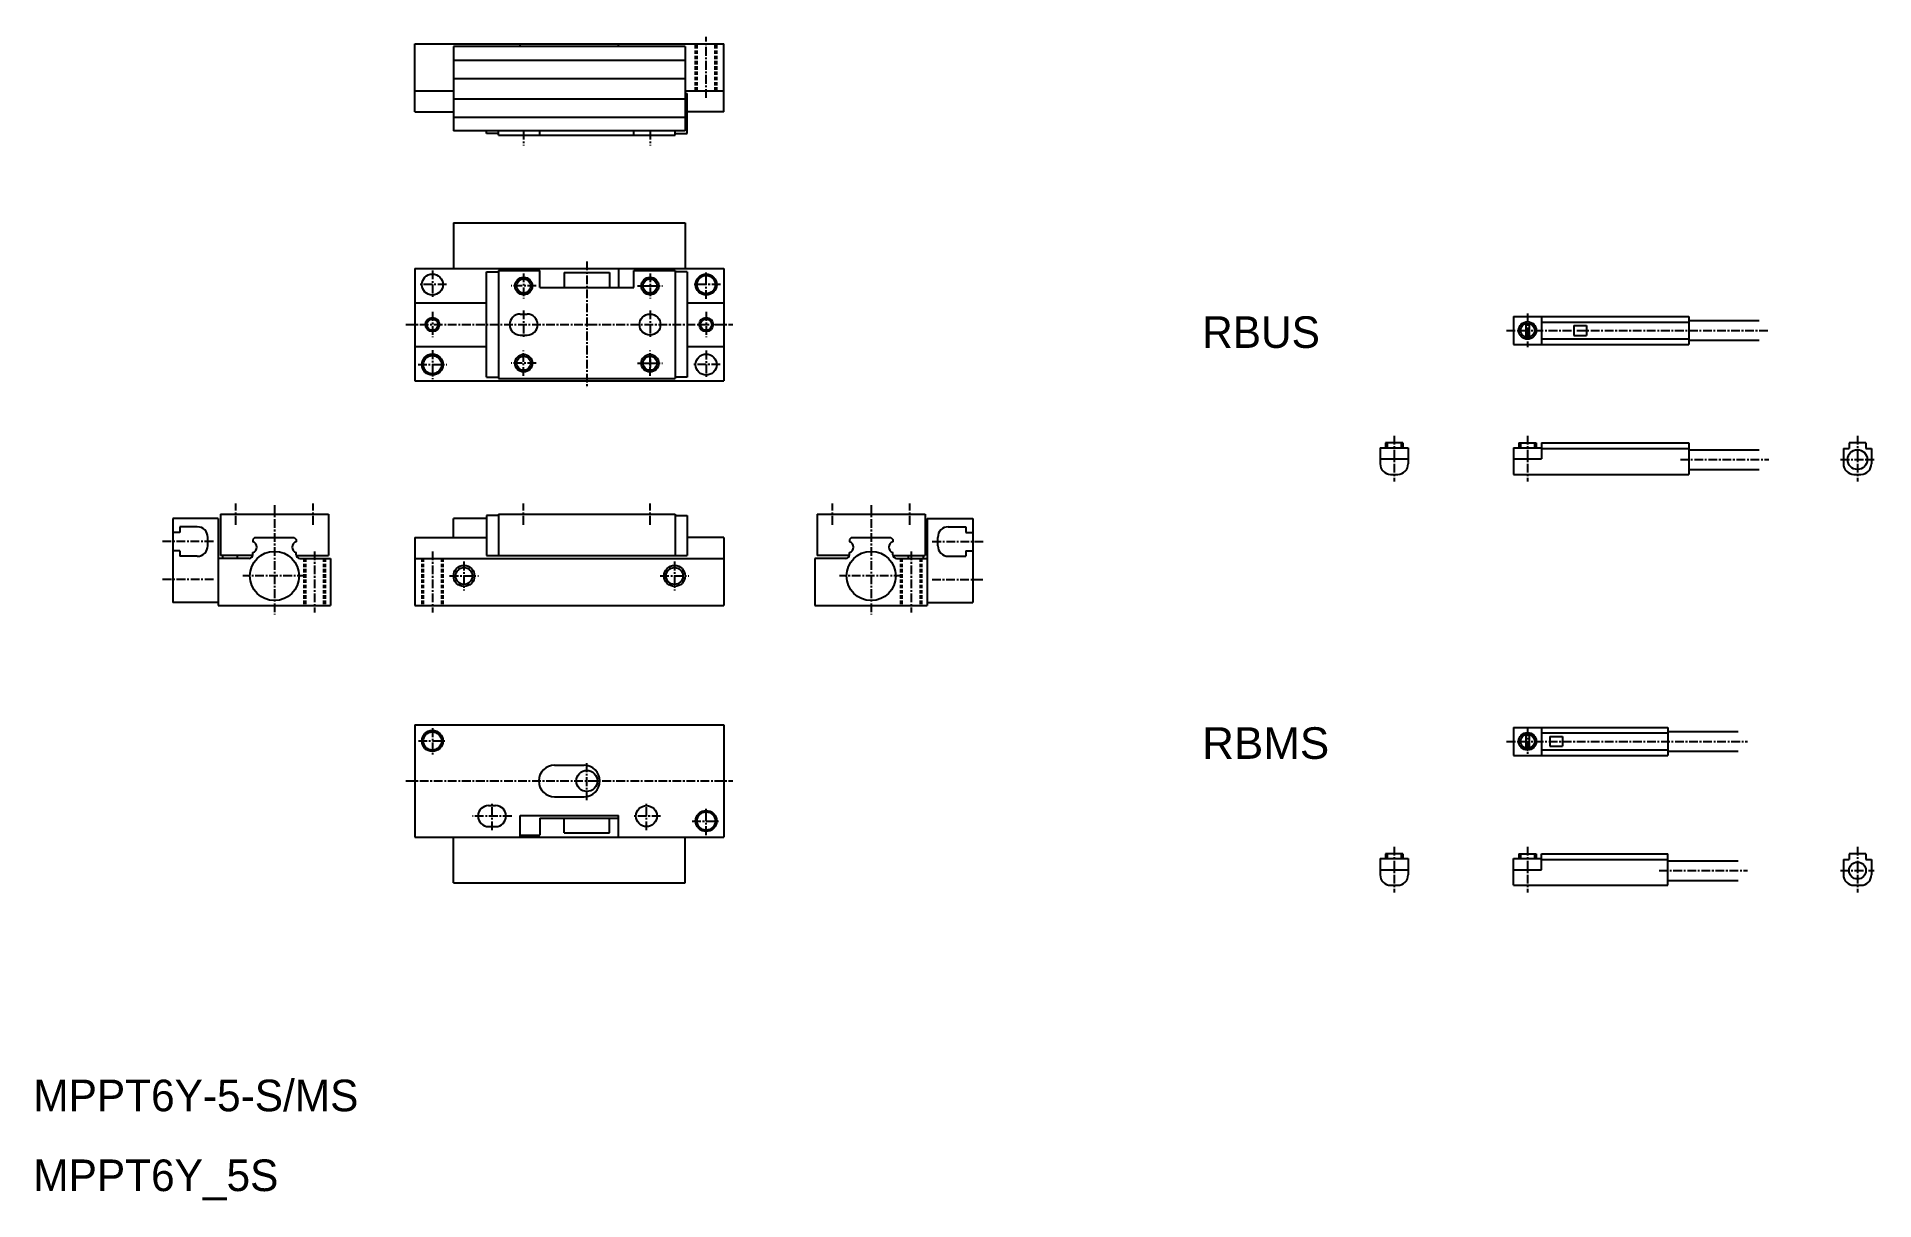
# Model space of a CAD drawing. Extents: x 40 to 302, y 140 to 306.
import ezdxf

# ---------------------------------------------------------------- set-up
doc = ezdxf.new("R2010")
doc.units = 0
doc.linetypes.add('CENTER', pattern=[2, 1.25, -0.25, 0.25, -0.25])
doc.linetypes.add('DASHED', pattern=[0.75, 0.5, -0.25])
doc.layers.get('0').update_dxf_attribs({"linetype": 'CONTINUOUS'})
doc.layers.add('CENTER', color=1, linetype='CENTER')

msp = doc.modelspace()

# ---------------------------------------------------------------- linework, layer by layer
at = {"color": 7, "linetype": 'CONTINUOUS'}
for p, q in [((93.75, 304.92), (137.75, 304.92)), ((93.75, 295.22), (93.75, 304.92)), ((99.25, 304.52), (99.25, 292.52)), ((132.25, 304.52), (99.25, 304.52)), ((108.75, 304.52), (108.75, 304.92)), ((122.75, 304.52), (122.75, 304.92)), ((132.25, 304.52), (132.25, 292.52)), ((137.75, 295.22), (137.75, 304.92)), ((132.25, 302.52), (99.25, 302.52)), ((132.25, 299.92), (99.25, 299.92)), ((93.75, 298.22), (99.25, 298.22)), ((132.25, 297.02), (99.25, 297.02)), ((132.25, 298.22), (137.75, 298.22)), ((132.25, 297.82), (132.55, 297.82)), ((132.55, 292.12), (132.55, 297.82)), ((93.75, 295.22), (99.25, 295.22)), ((132.25, 294.42), (99.25, 294.42)), ((137.75, 295.22), (132.55, 295.22)), ((132.25, 292.52), (99.25, 292.52)), ((103.95, 292.12), (103.95, 292.52)), ((105.65, 292.12), (103.95, 292.12)), ((105.65, 291.92), (105.65, 292.52)), ((105.65, 291.92), (130.85, 291.92)), ((111.55, 291.92), (111.55, 292.52)), ((124.95, 291.92), (124.95, 292.52)), ((130.85, 291.92), (130.85, 292.52)), ((130.85, 292.12), (132.55, 292.12)), ((99.25, 279.42), (132.25, 279.42)), ((99.25, 279.42), (99.25, 272.92)), ((132.25, 279.42), (132.25, 272.92)), ((93.75, 272.92), (93.75, 256.92)), ((93.75, 272.92), (137.75, 272.92)), ((103.95, 257.42), (103.95, 272.42)), ((103.95, 272.42), (105.65, 272.42)), ((105.65, 272.62), (105.65, 257.22)), ((105.65, 272.62), (111.55, 272.62)), ((108.75, 272.92), (108.75, 272.62)), ((111.55, 270.22), (111.55, 272.62)), ((115, 272.32), (121.5, 272.32)), ((115, 272.32), (115, 270.22)), ((121.5, 272.32), (121.5, 270.22)), ((122.75, 272.92), (122.75, 270.22)), ((124.95, 272.62), (130.85, 272.62)), ((124.95, 270.22), (124.95, 272.62)), ((130.85, 272.62), (130.85, 257.22)), ((132.55, 272.42), (130.85, 272.42)), ((132.55, 272.42), (132.55, 257.42)), ((137.75, 272.92), (137.75, 256.92)), ((111.55, 270.22), (124.95, 270.22)), ((93.75, 268.02), (103.95, 268.02)), ((132.55, 268.02), (137.75, 268.02)), ((108.75, 266.42), (109.75, 266.42)), ((250.27, 266.09), (275.27, 266.09)), ((250.27, 266.09), (250.27, 262.09)), ((252.02, 265.32), (252.02, 262.87)), ((252.52, 265.32), (252.52, 262.87)), ((254.27, 266.09), (254.27, 262.09)), ((254.27, 265.29), (275.27, 265.29)), ((258.87, 264.79), (260.67, 264.79)), ((258.87, 264.79), (258.87, 263.39)), ((260.67, 264.79), (260.67, 263.39)), ((275.27, 266.09), (275.27, 262.09)), ((275.27, 265.49), (285.27, 265.49)), ((93.75, 261.82), (103.95, 261.82)), ((108.75, 263.42), (109.75, 263.42)), ((132.55, 261.82), (137.75, 261.82)), ((250.27, 262.09), (275.27, 262.09)), ((254.27, 262.89), (275.27, 262.89)), ((258.87, 263.39), (260.67, 263.39)), ((275.27, 262.69), (285.27, 262.69)), ((93.75, 256.92), (137.75, 256.92)), ((103.95, 257.42), (105.65, 257.42)), ((105.65, 257.22), (130.85, 257.22)), ((132.55, 257.42), (130.85, 257.42)), ((231.27, 247.39), (235.27, 247.39)), ((231.27, 247.39), (231.27, 245.09)), ((234.52, 248.09), (232.02, 248.09)), ((232.02, 248.09), (232.02, 247.39)), ((232.26, 248.09), (232.26, 247.39)), ((234.27, 248.09), (234.27, 247.39)), ((234.52, 248.09), (234.52, 247.39)), ((235.27, 247.39), (235.27, 245.09)), ((250.27, 247.39), (250.27, 243.59)), ((250.27, 247.39), (254.27, 247.39)), ((251.02, 248.09), (253.52, 248.09)), ((251.02, 248.09), (251.02, 247.39)), ((251.26, 248.09), (251.26, 247.39)), ((253.27, 248.09), (253.27, 247.39)), ((253.52, 248.09), (253.52, 247.39)), ((254.27, 248.09), (275.27, 248.09)), ((254.27, 248.09), (254.27, 245.79)), ((254.27, 247.29), (275.27, 247.29)), ((275.27, 248.09), (275.27, 243.59)), ((275.27, 247.09), (285.27, 247.09)), ((297.27, 247.29), (298.07, 247.29)), ((297.27, 247.29), (297.27, 245.09)), ((300.47, 248.09), (298.07, 248.09)), ((298.07, 248.09), (298.07, 247.29)), ((300.47, 248.09), (300.47, 247.29)), ((300.47, 247.29), (301.27, 247.29)), ((301.27, 247.29), (301.27, 245.09)), ((231.27, 245.79), (235.27, 245.79)), ((232.77, 243.59), (233.77, 243.59)), ((250.27, 245.79), (254.27, 245.79)), ((250.27, 243.59), (275.27, 243.59)), ((275.27, 244.29), (285.27, 244.29)), ((298.77, 243.59), (299.77, 243.59)), ((65.75, 237.32), (59.25, 237.32)), ((59.25, 237.32), (59.25, 225.32)), ((62.75, 236.12), (60.25, 236.12)), ((60.25, 236.12), (60.25, 235.32)), ((65.75, 237.32), (65.75, 224.92)), ((66.05, 237.92), (81.45, 237.92)), ((66.05, 237.92), (66.05, 232.02)), ((81.45, 237.92), (81.45, 232.02)), ((103.95, 237.32), (99.25, 237.32)), ((99.25, 234.62), (99.25, 237.32)), ((105.65, 237.72), (103.95, 237.72)), ((103.95, 237.72), (103.95, 232.02)), ((105.65, 237.92), (130.85, 237.92)), ((105.65, 237.92), (105.65, 232.02)), ((130.85, 237.92), (130.85, 232.02)), ((130.85, 237.72), (132.55, 237.72)), ((132.55, 237.72), (132.55, 232.02)), ((151.05, 237.92), (166.45, 237.92)), ((151.05, 237.92), (151.05, 232.02)), ((166.45, 237.92), (166.45, 232.02)), ((166.75, 237.32), (166.75, 224.92)), ((166.75, 237.32), (173.25, 237.32)), ((169.75, 236.12), (172.25, 236.12)), ((172.25, 236.12), (172.25, 235.32)), ((173.25, 237.32), (173.25, 225.32)), ((60.25, 235.32), (59.25, 235.32)), ((64.25, 233.42), (64.25, 234.62)), ((70.95, 234.62), (70.65, 234.32)), ((70.65, 234.32), (70.65, 233.98)), ((70.95, 234.62), (76.55, 234.62)), ((76.55, 234.62), (76.85, 234.32)), ((76.85, 234.32), (76.85, 233.98)), ((93.75, 234.62), (103.95, 234.62)), ((93.75, 234.62), (93.75, 224.92)), ((137.75, 234.62), (132.55, 234.62)), ((137.75, 234.62), (137.75, 224.92)), ((155.95, 234.62), (155.65, 234.32)), ((155.65, 234.32), (155.65, 233.98)), ((155.95, 234.62), (161.55, 234.62)), ((161.55, 234.62), (161.85, 234.32)), ((161.85, 234.32), (161.85, 233.98)), ((168.25, 233.42), (168.25, 234.62)), ((172.25, 235.32), (173.25, 235.32)), ((60.25, 232.72), (59.25, 232.72)), ((60.25, 232.72), (60.25, 231.92)), ((62.75, 231.92), (60.25, 231.92)), ((70.15, 231.62), (65.75, 231.62)), ((70.64, 232.02), (66.05, 232.02)), ((66.35, 232.02), (66.35, 231.62)), ((68.45, 232.02), (68.45, 231.62)), ((70.65, 232.12), (70.65, 232.45)), ((76.85, 232.12), (76.85, 232.45)), ((76.86, 232.02), (81.45, 232.02)), ((77.35, 231.62), (81.75, 231.62)), ((81.75, 231.62), (81.75, 224.92)), ((93.75, 231.62), (137.75, 231.62)), ((103.95, 232.02), (132.55, 232.02)), ((150.75, 231.62), (150.75, 224.92)), ((155.15, 231.62), (150.75, 231.62)), ((155.64, 232.02), (151.05, 232.02)), ((155.65, 232.12), (155.65, 232.45)), ((161.85, 232.12), (161.85, 232.45)), ((161.86, 232.02), (166.45, 232.02)), ((162.35, 231.62), (166.75, 231.62)), ((164.05, 232.02), (164.05, 231.62)), ((166.15, 232.02), (166.15, 231.62)), ((169.75, 231.92), (172.25, 231.92)), ((172.25, 232.72), (173.25, 232.72)), ((172.25, 232.72), (172.25, 231.92)), ((65.75, 225.32), (59.25, 225.32)), ((166.75, 225.32), (173.25, 225.32)), ((65.75, 224.92), (81.75, 224.92)), ((93.75, 224.92), (137.75, 224.92)), ((150.75, 224.92), (166.75, 224.92)), ((93.75, 207.92), (137.75, 207.92)), ((93.75, 207.92), (93.75, 191.92)), ((137.75, 207.92), (137.75, 191.92)), ((250.27, 207.56), (272.27, 207.56)), ((250.27, 207.56), (250.27, 203.56)), ((254.27, 207.56), (254.27, 203.56)), ((272.27, 207.56), (272.27, 203.56)), ((272.27, 206.96), (282.27, 206.96)), ((252.02, 206.78), (252.02, 204.33)), ((252.52, 206.78), (252.52, 204.33)), ((254.27, 206.76), (272.27, 206.76)), ((254.27, 204.36), (272.27, 204.36)), ((255.47, 206.26), (257.27, 206.26)), ((255.47, 206.26), (255.47, 204.86)), ((255.47, 204.86), (257.27, 204.86)), ((257.27, 206.26), (257.27, 204.86)), ((113.65, 202.17), (117.85, 202.17)), ((250.27, 203.56), (272.27, 203.56)), ((272.27, 204.16), (282.27, 204.16)), ((104.25, 196.42), (105.25, 196.42)), ((113.65, 197.67), (117.85, 197.67)), ((108.75, 195.02), (122.75, 195.02)), ((108.75, 191.92), (108.75, 195.02)), ((111.55, 194.62), (122.75, 194.62)), ((111.55, 194.62), (111.55, 192.22)), ((115, 192.52), (115, 194.62)), ((121.5, 192.52), (121.5, 194.62)), ((122.75, 191.92), (122.75, 195.02)), ((93.75, 191.92), (137.75, 191.92)), ((99.25, 185.42), (99.25, 191.92)), ((104.25, 193.42), (105.25, 193.42)), ((108.75, 192.22), (111.55, 192.22)), ((115, 192.52), (121.5, 192.52)), ((132.25, 185.42), (132.25, 191.92)), ((231.27, 188.86), (235.27, 188.86)), ((231.27, 188.86), (231.27, 186.56)), ((232.02, 189.56), (232.02, 188.86)), ((234.52, 189.56), (232.02, 189.56)), ((232.26, 189.56), (232.26, 188.86)), ((234.27, 189.56), (234.27, 188.86)), ((234.52, 189.56), (234.52, 188.86)), ((235.27, 188.86), (235.27, 186.56)), ((250.27, 188.86), (254.27, 188.86)), ((250.27, 185.06), (250.27, 188.86)), ((251.02, 189.56), (251.02, 188.86)), ((251.02, 189.56), (253.52, 189.56)), ((251.26, 189.56), (251.26, 188.86)), ((253.27, 189.56), (253.27, 188.86)), ((253.52, 189.56), (253.52, 188.86)), ((254.27, 187.26), (254.27, 189.56)), ((254.27, 189.56), (272.27, 189.56)), ((254.27, 188.76), (272.27, 188.76)), ((272.27, 185.06), (272.27, 189.56)), ((272.27, 188.56), (282.27, 188.56)), ((297.27, 188.76), (298.07, 188.76)), ((297.27, 188.76), (297.27, 186.56)), ((298.07, 189.56), (298.07, 188.76)), ((300.47, 189.56), (298.07, 189.56)), ((300.47, 189.56), (300.47, 188.76)), ((300.47, 188.76), (301.27, 188.76)), ((301.27, 188.76), (301.27, 186.56)), ((231.27, 187.26), (235.27, 187.26)), ((250.27, 187.26), (254.27, 187.26)), ((99.25, 185.42), (132.25, 185.42)), ((232.77, 185.06), (233.77, 185.06)), ((250.27, 185.06), (272.27, 185.06)), ((272.27, 185.76), (282.27, 185.76)), ((298.77, 185.06), (299.77, 185.06))]:
    msp.add_line(p, q, dxfattribs=at)
at = {"color": 3, "linetype": 'DASHED'}
for p, q in [((133.75, 298.22), (133.75, 304.92)), ((133.95, 298.22), (133.95, 304.92)), ((136.55, 298.22), (136.55, 304.92)), ((136.75, 298.22), (136.75, 304.92)), ((77.95, 231.62), (77.95, 224.92)), ((78.15, 231.62), (78.15, 224.92)), ((80.75, 231.62), (80.75, 224.92)), ((80.95, 231.62), (80.95, 224.92)), ((94.75, 231.62), (94.75, 224.92)), ((94.95, 231.62), (94.95, 224.92)), ((97.55, 231.62), (97.55, 224.92)), ((97.75, 231.62), (97.75, 224.92)), ((162.95, 231.62), (162.95, 224.92)), ((163.15, 231.62), (163.15, 224.92)), ((165.75, 231.62), (165.75, 224.92)), ((165.95, 231.62), (165.95, 224.92))]:
    msp.add_line(p, q, dxfattribs=at)
at = {"color": 7, "linetype": 'CONTINUOUS'}
for centre, radius in [((96.25, 270.62), 1.5), ((109.25, 270.42), 1), ((127.25, 270.42), 1), ((135.25, 270.62), 1.3), ((96.25, 264.92), 0.8), ((127.25, 264.92), 1.5), ((135.25, 264.92), 0.8), ((252.27, 264.09), 1.25), ((252.27, 264.09), 1.01), ((96.25, 259.22), 1.3), ((109.25, 259.42), 1), ((127.25, 259.42), 1), ((135.25, 259.22), 1.5), ((299.27, 245.69), 1.4), ((73.75, 229.12), 3.5), ((158.75, 229.12), 3.5), ((100.75, 229.12), 1.2), ((130.75, 229.12), 1.2), ((96.25, 205.62), 1.3), ((252.27, 205.56), 1.25), ((252.27, 205.56), 1.01), ((118.25, 199.92), 1.5), ((126.75, 194.92), 1.5), ((135.25, 194.22), 1.3), ((299.27, 187.16), 1.2)]:
    msp.add_circle(centre, radius, dxfattribs=at)
at = {"color": 3, "linetype": 'CONTINUOUS'}
for centre, radius in [((109.25, 270.42), 1.25), ((127.25, 270.42), 1.25), ((135.25, 270.62), 1.5), ((96.25, 264.92), 1), ((135.25, 264.92), 1), ((96.25, 259.22), 1.5), ((109.25, 259.42), 1.25), ((127.25, 259.42), 1.25), ((100.75, 229.12), 1.5), ((130.75, 229.12), 1.5), ((96.25, 205.62), 1.5), ((135.25, 194.22), 1.5)]:
    msp.add_circle(centre, radius, dxfattribs=at)
at = {"color": 7, "linetype": 'CONTINUOUS'}
for centre, radius, start, end in [((108.75, 264.92), 1.5, 90, 270), ((109.75, 264.92), 1.5, 270, 90), ((232.77, 245.09), 1.5, 180, 270), ((233.77, 245.09), 1.5, 270, 0), ((298.77, 245.09), 1.5, 180, 270), ((299.77, 245.09), 1.5, 270, 0), ((62.75, 234.62), 1.5, 0, 90), ((169.75, 234.62), 1.5, 90, 180), ((62.75, 233.42), 1.5, 270, 0), ((70.45, 233.22), 0.794, 284.5881, 75.4119), ((77.05, 233.22), 0.794, 104.5881, 255.4119), ((155.45, 233.22), 0.794, 284.5881, 75.4119), ((162.05, 233.22), 0.794, 104.5881, 255.4119), ((169.75, 233.42), 1.5, 180, 270), ((70.15, 232.12), 0.5, 270, 2.3164), ((77.35, 232.12), 0.5, 177.6836, 270), ((155.15, 232.12), 0.5, 270, 2.3164), ((162.35, 232.12), 0.5, 177.6836, 270), ((113.65, 199.92), 2.25, 90, 270), ((117.85, 199.92), 2.25, 270, 90), ((104.25, 194.92), 1.5, 90, 270), ((105.25, 194.92), 1.5, 270, 90), ((232.77, 186.56), 1.5, 180, 270), ((233.77, 186.56), 1.5, 270, 0), ((298.77, 186.56), 1.5, 180, 270), ((299.77, 186.56), 1.5, 270, 0)]:
    msp.add_arc(centre, radius, start, end, dxfattribs=at)
at = {"layer": 'CENTER', "color": 1, "linetype": 'CENTER'}
for p, q in [((135.25, 297.22), (135.25, 305.92)), ((109.25, 292.52), (109.25, 290.42)), ((127.25, 292.52), (127.25, 290.42)), ((96.25, 272.62), (96.25, 268.62)), ((118.25, 273.92), (118.25, 255.92)), ((135.25, 268.57), (135.25, 272.47)), ((98.25, 270.62), (94.25, 270.62)), ((111.05, 270.42), (107.45, 270.42)), ((109.25, 272.22), (109.25, 268.62)), ((125.45, 270.42), (129.05, 270.42)), ((126.63, 270.42), (127.88, 270.42)), ((127.25, 272.22), (127.25, 268.62)), ((137.3, 270.62), (133.3, 270.62)), ((92.45, 264.92), (139.05, 264.92)), ((96.25, 266.72), (96.25, 263.12)), ((109.25, 266.92), (109.25, 262.92)), ((127.25, 266.92), (127.25, 262.92)), ((135.25, 266.72), (135.25, 263.12)), ((252.27, 266.49), (252.27, 261.69)), ((249.27, 264.09), (286.63, 264.09)), ((94.2, 259.22), (98.3, 259.22)), ((96.25, 261.27), (96.25, 257.17)), ((96.25, 261.27), (96.25, 257.17)), ((111.05, 259.42), (107.45, 259.42)), ((109.25, 257.62), (109.25, 261.22)), ((125.45, 259.42), (129.05, 259.42)), ((125.63, 259.42), (127.88, 259.42)), ((127.25, 257.62), (127.25, 261.22)), ((127.25, 260.04), (127.25, 258.79)), ((137.25, 259.22), (133.25, 259.22)), ((135.25, 261.22), (135.25, 257.22)), ((233.27, 249.09), (233.27, 242.59)), ((252.27, 249.09), (252.27, 242.59)), ((299.27, 249.09), (299.27, 242.59)), ((274.04, 245.69), (286.63, 245.69)), ((296.87, 245.69), (301.67, 245.69)), ((68.25, 236.42), (68.25, 239.42)), ((73.75, 239.22), (73.75, 223.62)), ((79.25, 236.42), (79.25, 239.42)), ((109.25, 236.42), (109.25, 239.42)), ((127.25, 236.42), (127.25, 239.42)), ((153.25, 236.42), (153.25, 239.42)), ((158.75, 239.22), (158.75, 223.62)), ((164.25, 236.42), (164.25, 239.42)), ((65.04, 234.02), (57.8, 234.02)), ((167.47, 234.02), (174.7, 234.02)), ((79.45, 232.62), (79.45, 223.92)), ((96.25, 232.62), (96.25, 223.92)), ((100.75, 231.17), (100.75, 227.07)), ((130.75, 231.17), (130.75, 227.07)), ((164.45, 232.62), (164.45, 223.92)), ((65.06, 228.62), (57.7, 228.62)), ((78.25, 229.12), (69.25, 229.12)), ((98.7, 229.12), (102.8, 229.12)), ((128.7, 229.12), (132.8, 229.12)), ((163.25, 229.12), (154.25, 229.12)), ((167.44, 228.62), (174.8, 228.62)), ((96.25, 207.42), (96.25, 203.62)), ((252.27, 207.56), (252.27, 203.56)), ((94.25, 205.62), (98.25, 205.62)), ((249.29, 205.56), (283.63, 205.56)), ((118.25, 197.19), (118.25, 202.52)), ((92.45, 199.92), (139.05, 199.92)), ((104.75, 192.92), (104.75, 196.92)), ((126.75, 192.92), (126.75, 196.92)), ((107.55, 194.92), (101.95, 194.92)), ((128.75, 194.92), (124.75, 194.92)), ((133.25, 194.22), (137.25, 194.22)), ((135.25, 192.22), (135.25, 196.22)), ((233.27, 190.56), (233.27, 184.06)), ((252.27, 190.56), (252.27, 184.06)), ((299.27, 190.56), (299.27, 184.06)), ((271.04, 187.16), (283.63, 187.16)), ((296.87, 187.16), (301.67, 187.16))]:
    msp.add_line(p, q, dxfattribs=at)

# ---------------------------------------------------------------- texts
at = {"color": 7, "linetype": 'CONTINUOUS'}
for s, width, p in [('RBUS', 1.003759, (205.91, 261.6)), ('RBMS', 1.041591, (205.91, 203.07)), ('MPPT6Y-5-S/MS', 1.003759, (39.39, 152.88)), ('MPPT6Y_5S', 1.003759, (39.39, 141.51))]:
    msp.add_text(s, height=4.5, dxfattribs=dict(at, width=width)).set_placement(p)

doc.saveas('drawing.dxf')
